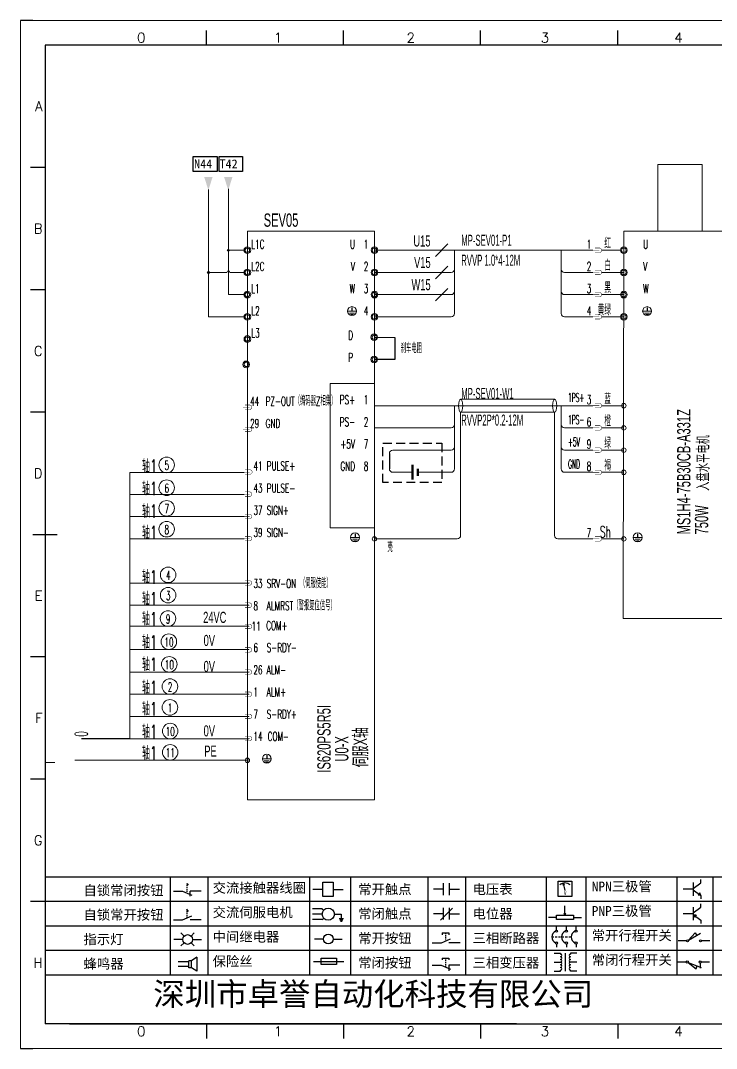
# Model space of a CAD drawing. Header units: millimetres. Extents: x 15130 to 37766, y 5931 to 11073.
# Drawn here: x 37061.4 to 37218.2, y 5930.6 to 6162.1 of the extents above; entities that cross this region are included whole.
import ezdxf
from ezdxf.enums import TextEntityAlignment as Align

# ---------------------------------------------------------------- set-up
doc = ezdxf.new("R2010")
doc.units = ezdxf.units.MM
doc.linetypes.add('DASHED', pattern=[0.75, 0.5, -0.25])
doc.layers.add('1', color=3, linetype='Continuous', lineweight=20)
doc.layers.add('Dimension', color=3, linetype='Continuous', lineweight=13)
for name, color, linetype in [('AE_BOR', 1, 'Continuous'), ('MISC', 2, 'Continuous'), ('SYMS', 7, 'Continuous')]:
    doc.layers.add(name, color=color, linetype=linetype)
doc.styles.get("Standard").update_dxf_attribs({"font": ''})
doc.styles.add('WD', font='romans.shx', dxfattribs={"bigfont": 'gbcbig.shx'})
doc.styles.add('样式 0', font='')
doc.styles.add('样式 8', font='arial.ttf')
doc.styles.add('汉字', font='')
doc.styles.get('Standard').set_extended_font_data('SimSun')
doc.styles.get('样式 0').set_extended_font_data('KaiTi_GB2312')
doc.styles.get('汉字').set_extended_font_data('新宋体')

# ---------------------------------------------------------------- blocks, each defined once
blk = doc.blocks.new('*U8')
at = {"linetype": 'ByBlock'}
for p, q in [((-1909.23, -780.45), (-1909.23, -780.67)), ((-1909.23, -780.45), (-1908.92, -780.84)), ((-1909.23, -780.84), (-1909.23, -781.05)), ((-1911.92, -782.07), (-1910.06, -782.07)), ((-1910.06, -782.07), (-1908.18, -782.88)), ((-1909.23, -781.23), (-1909.23, -781.44)), ((-1909.23, -781.61), (-1909.23, -781.83)), ((-1909.23, -782), (-1909.23, -782.21)), ((-1909.23, -782.38), (-1909.23, -782.43)), ((-1908.52, -783.07), (-1908.52, -782.07)), ((-1906.25, -782.07), (-1908.52, -782.07))]:
    blk.add_line(p, q, dxfattribs=at)
blk = doc.blocks.new('*U11')
at = {"linetype": 'ByBlock'}
for p, q in [((-1908.88, -791.17), (-1909.23, -790.71)), ((-1909.23, -790.71), (-1909.23, -790.92)), ((-1909.23, -791.09), (-1909.23, -791.31)), ((-1909.23, -791.48), (-1909.23, -791.69)), ((-1911.92, -792.89), (-1910.06, -792.89)), ((-1910.06, -792.89), (-1908.18, -792.08)), ((-1909.23, -791.86), (-1909.23, -792.08)), ((-1909.23, -792.25), (-1909.23, -792.47)), ((-1906.25, -792.89), (-1908.52, -792.89))]:
    blk.add_line(p, q, dxfattribs=at)
blk = doc.blocks.new('蜂鸣器')
at = {"linetype": 'ByBlock'}
for p, q in [((-1907.17, -795.53), (-1908.25, -796.26)), ((-1907.17, -795.53), (-1907.17, -798.41)), ((-1908.8, -796.48), (-1911.01, -796.48)), ((-1908.8, -797.46), (-1911.01, -797.46)), ((-1908.25, -796.26), (-1908.8, -796.26)), ((-1908.8, -797.68), (-1908.8, -796.26)), ((-1908.25, -797.68), (-1908.8, -797.68)), ((-1908.25, -797.68), (-1908.25, -796.26)), ((-1907.17, -798.41), (-1908.25, -797.68))]:
    blk.add_line(p, q, dxfattribs=at)
blk = doc.blocks.new('指示灯')
at = {"linetype": 'ByBlock'}
for p, q in [((-1854.25, -776.92), (-1856.06, -776.92)), ((-1854.62, -775.59), (-1853.97, -776.23)), ((-1851.9, -775.59), (-1852.54, -776.23)), ((-1852.26, -776.92), (-1850.45, -776.92)), ((-1854.62, -778.25), (-1853.97, -777.61)), ((-1851.9, -778.25), (-1852.54, -777.61))]:
    blk.add_line(p, q, dxfattribs=at)
blk.add_circle((-1853.26, -776.92), 0.992, dxfattribs=at)
blk = doc.blocks.new('交流接触器线圈')
at = {"linetype": 'ByBlock'}
for p, q in [((-1880.82, -781.77), (-1882.87, -781.77)), ((-1878.72, -781.77), (-1876.67, -781.77))]:
    blk.add_line(p, q, dxfattribs=at)
blk.add_lwpolyline([(-1880.82, -780.28), (-1878.72, -780.28), (-1878.72, -783.26), (-1880.82, -783.26)], close=True, dxfattribs=at)
blk = doc.blocks.new('交流伺服电机')
at = {"linetype": 'ByBlock'}
for p, q in [((-1880.97, -785.75), (-1882.94, -785.75)), ((-1880.97, -786.85), (-1882.94, -786.85)), ((-1880.97, -785.75), (-1880.65, -786.03)), ((-1878.49, -786.85), (-1877.07, -786.85)), ((-1877.07, -786.85), (-1877.07, -787.72)), ((-1880.97, -787.94), (-1882.94, -787.94)), ((-1880.97, -787.94), (-1880.65, -787.67)), ((-1877.54, -787.72), (-1876.59, -787.72)), ((-1877.38, -788.01), (-1876.75, -788.01)), ((-1877.23, -788.29), (-1876.9, -788.29))]:
    blk.add_line(p, q, dxfattribs=at)
blk.add_circle((-1879.73, -786.85), 1.24, dxfattribs=at)
blk = doc.blocks.new('中间继电器')
at = {"linetype": 'ByBlock'}
for p, q in [((-1880.72, -791.92), (-1882.54, -791.92)), ((-1878.74, -791.92), (-1876.92, -791.92))]:
    blk.add_line(p, q, dxfattribs=at)
blk.add_circle((-1879.73, -791.92), 0.992, dxfattribs=at)
blk = doc.blocks.new('保险丝')
at = {"linetype": 'ByBlock'}
blk.add_line((-1882.72, -796.49), (-1876.55, -796.49), dxfattribs=at)
blk.add_lwpolyline([(-1881.2, -795.86), (-1878.06, -795.86), (-1878.06, -797.12), (-1881.2, -797.12)], close=True, dxfattribs=at)
blk = doc.blocks.new('常开按钮')
at = {"linetype": 'ByBlock'}
for p, q in [((-1910.06, -787.73), (-1908.18, -786.93)), ((-1909.9, -785.68), (-1908.56, -785.68)), ((-1909.9, -785.68), (-1909.9, -786.07)), ((-1909.23, -785.68), (-1909.23, -785.89)), ((-1909.23, -786.06), (-1909.23, -786.28)), ((-1909.23, -786.45), (-1909.23, -786.67)), ((-1909.23, -786.84), (-1909.23, -787.05)), ((-1909.23, -787.22), (-1909.23, -787.38)), ((-1908.56, -785.68), (-1908.56, -786.07)), ((-1911.92, -787.73), (-1910.06, -787.73)), ((-1906.25, -787.73), (-1908.52, -787.73))]:
    blk.add_line(p, q, dxfattribs=at)
blk = doc.blocks.new('常开触点')
at = {"linetype": 'ByBlock'}
for p, q in [((-1853.82, -782.99), (-1853.82, -780.56)), ((-1852.6, -782.99), (-1852.6, -780.56)), ((-1853.82, -781.77), (-1855.88, -781.77)), ((-1852.6, -781.77), (-1850.55, -781.77))]:
    blk.add_line(p, q, dxfattribs=at)
blk = doc.blocks.new('常闭触点')
at = {"linetype": 'ByBlock'}
for p, q in [((-1853.82, -786.77), (-1855.88, -786.77)), ((-1852.01, -785.66), (-1854.43, -788.1)), ((-1853.82, -787.99), (-1853.82, -785.56)), ((-1852.6, -787.99), (-1852.6, -785.56)), ((-1852.6, -786.77), (-1850.55, -786.77))]:
    blk.add_line(p, q, dxfattribs=at)
blk = doc.blocks.new('常闭按钮')
at = {"linetype": 'ByBlock'}
for p, q in [((-1854.11, -790.83), (-1852.77, -790.83)), ((-1854.11, -790.83), (-1854.11, -791.22)), ((-1853.44, -790.83), (-1853.44, -791.04)), ((-1853.44, -791.21), (-1853.44, -791.43)), ((-1853.44, -791.6), (-1853.44, -791.82)), ((-1852.77, -790.83), (-1852.77, -791.22)), ((-1856.13, -792.28), (-1854.28, -792.28)), ((-1854.28, -792.28), (-1852.4, -793.09)), ((-1853.44, -791.99), (-1853.44, -792.2)), ((-1853.44, -792.37), (-1853.44, -792.53)), ((-1850.47, -792.28), (-1852.73, -792.28)), ((-1852.73, -792.28), (-1852.73, -793.43))]:
    blk.add_line(p, q, dxfattribs=at)
blk = doc.blocks.new('电压表')
at = {"linetype": 'ByBlock'}
for p, q in [((-1814.84, -780.75), (-1814.91, -781.13)), ((-1814.6, -781.05), (-1814.91, -781.13)), ((-1814.84, -780.75), (-1814.46, -782.26)), ((-1814.84, -780.75), (-1814.6, -781.05))]:
    blk.add_line(p, q, dxfattribs=at)
blk.add_lwpolyline([(-1815.84, -780.34), (-1813.07, -780.34), (-1813.07, -783.49), (-1815.84, -783.49)], close=True, dxfattribs=at)
blk.add_arc((-1814.46, -782.26), 1.56, 46.8313, 133.1687, dxfattribs=at)
at = {"linetype": 'ByBlock', "insert": (-1814.7, -782.39), "char_height": 0.75, "width": 0.6768, "attachment_point": 1}
blk.add_mtext('V', dxfattribs=at)
blk = doc.blocks.new('电位器')
at = {"linetype": 'ByBlock'}
for p, q in [((-1814.45, -787.3), (-1814.45, -785.39)), ((-1814.45, -787.3), (-1814.62, -786.96)), ((-1814.62, -786.96), (-1814.27, -786.96)), ((-1814.45, -787.3), (-1814.27, -786.96)), ((-1816.21, -787.75), (-1817.79, -787.75)), ((-1812.68, -787.75), (-1811.1, -787.75))]:
    blk.add_line(p, q, dxfattribs=at)
blk.add_lwpolyline([(-1816.21, -787.3), (-1812.68, -787.3), (-1812.68, -788.2), (-1816.21, -788.2)], close=True, dxfattribs=at)
blk = doc.blocks.new('三相断路器')
at = {"linetype": 'ByBlock'}
for p, q in [((-1816.17, -790.33), (-1816.17, -789.7)), ((-1814.17, -790.33), (-1814.17, -789.7)), ((-1812.18, -790.33), (-1812.18, -789.7)), ((-1817.14, -791.74), (-1816.72, -791.74)), ((-1816.45, -791.74), (-1816.03, -791.74)), ((-1816.17, -793.19), (-1816.17, -793.83)), ((-1815.76, -791.74), (-1815.34, -791.74)), ((-1815.07, -791.74), (-1814.65, -791.74)), ((-1814.38, -791.74), (-1813.96, -791.74)), ((-1814.17, -793.19), (-1814.17, -793.83)), ((-1813.69, -791.74), (-1813.27, -791.74)), ((-1812.18, -793.19), (-1812.18, -793.83))]:
    blk.add_line(p, q, dxfattribs=at)
for centre in [(-1816.17, -790.55), (-1814.17, -790.55), (-1812.18, -790.55), (-1816.17, -792.98), (-1814.17, -792.98), (-1812.18, -792.98)]:
    blk.add_circle(centre, 0.219, dxfattribs=at)
for centre in [(-1815.81, -791.74), (-1813.82, -791.74), (-1811.83, -791.74)]:
    blk.add_arc(centre, 1.32, 115.5791, 244.4209, dxfattribs=at)
blk = doc.blocks.new('三相变压器')
at = {"linetype": 'ByBlock'}
for p, q in [((-1816.69, -795.03), (-1815.37, -795.03)), ((-1815.37, -795.03), (-1815.37, -795.24)), ((-1814.34, -798.7), (-1814.34, -795.04)), ((-1812, -795.03), (-1813.32, -795.03)), ((-1813.32, -795.03), (-1813.32, -795.24)), ((-1816.69, -796.87), (-1815.37, -796.87)), ((-1812, -796.87), (-1813.32, -796.87)), ((-1816.69, -798.71), (-1815.37, -798.71)), ((-1815.37, -798.71), (-1815.37, -798.5)), ((-1813.32, -798.71), (-1813.32, -798.5)), ((-1812, -798.71), (-1813.32, -798.71))]:
    blk.add_line(p, q, dxfattribs=at)
for centre, start, end in [((-1815.37, -795.51), 270, 90), ((-1815.37, -796.06), 270, 90), ((-1813.32, -795.51), 90, 270), ((-1813.32, -796.06), 90, 270), ((-1815.37, -796.6), 270, 90), ((-1815.37, -797.14), 270, 90), ((-1815.37, -797.68), 270, 90), ((-1815.37, -798.23), 270, 90), ((-1813.32, -796.6), 90, 270), ((-1813.32, -797.14), 90, 270), ((-1813.32, -797.68), 90, 270), ((-1813.32, -798.23), 90, 270)]:
    blk.add_arc(centre, 0.271, start, end, dxfattribs=at)
blk = doc.blocks.new('NPN三极管')
at = {"linetype": 'ByBlock'}
for p, q in [((-1785.73, -780.61), (-1785.73, -783.32)), ((-1785.73, -781.82), (-1784.15, -780.66)), ((-1784.15, -780.66), (-1784.15, -779.98)), ((-1785.73, -781.97), (-1787.81, -781.97)), ((-1785.73, -782.11), (-1784.15, -783.27)), ((-1784.41, -782.73), (-1784.74, -783.18)), ((-1784.15, -783.27), (-1784.74, -783.18)), ((-1784.15, -783.27), (-1784.41, -782.73)), ((-1784.15, -783.27), (-1784.15, -783.96))]:
    blk.add_line(p, q, dxfattribs=at)
blk = doc.blocks.new('PNP三极管')
at = {"linetype": 'ByBlock'}
for p, q in [((-1784.9, -785.38), (-1784.9, -788.09)), ((-1783.32, -785.43), (-1783.32, -784.75)), ((-1784.9, -786.74), (-1786.98, -786.74)), ((-1784.9, -786.59), (-1783.32, -785.43)), ((-1784.9, -786.88), (-1783.32, -788.04)), ((-1784.9, -786.88), (-1784.31, -786.97)), ((-1784.9, -786.88), (-1784.64, -787.42)), ((-1784.31, -786.97), (-1784.64, -787.42)), ((-1783.32, -788.04), (-1783.32, -788.73))]:
    blk.add_line(p, q, dxfattribs=at)
blk = doc.blocks.new('常开行程开关')
at = {"linetype": 'ByBlock'}
for p, q in [((-1785.89, -792.17), (-1784.52, -790.62)), ((-1785.89, -792.17), (-1783.43, -790.72)), ((-1784.52, -790.62), (-1784.19, -791.17)), ((-1786.29, -792.3), (-1788.01, -792.3)), ((-1781.48, -792.3), (-1783.21, -792.3))]:
    blk.add_line(p, q, dxfattribs=at)
for centre in [(-1786.07, -792.3), (-1783.42, -792.3)]:
    blk.add_circle(centre, 0.219, dxfattribs=at)
blk = doc.blocks.new('常闭行程开关')
at = {"linetype": 'ByBlock'}
for p, q in [((-1786.34, -796.62), (-1788.07, -796.62)), ((-1785.93, -796.72), (-1783.25, -797.7)), ((-1785.93, -796.72), (-1784.3, -798)), ((-1784.3, -798), (-1784.08, -797.4)), ((-1783.48, -796.84), (-1783.48, -797.85)), ((-1781.54, -796.62), (-1783.26, -796.62))]:
    blk.add_line(p, q, dxfattribs=at)
for centre in [(-1786.12, -796.62), (-1783.48, -796.62)]:
    blk.add_circle(centre, 0.219, dxfattribs=at)
blk = doc.blocks.new('电控横A4')
for p, q in [((292, -5), (5, -5)), ((5, -5), (5, -205)), ((10.03, -205), (289.53, -205)), ((130.8, -205), (190.75, -205))]:
    blk.add_line(p, q)
at = {"lineweight": 9, "ltscale": 0.1}
for p, q in [((5, -151.57), (7, -151.57)), ((101.34, -205), (130.8, -205)), ((129.44, -205), (129.44, -205)), ((129.44, -205), (129.44, -205)), ((129.44, -205), (129.44, -205)), ((129.44, -205), (129.44, -205))]:
    blk.add_line(p, q, dxfattribs=at)
at = {"linetype": 'ByBlock'}
for p, q in [((292, -175), (5, -175)), ((292, -180), (5, -180)), ((292, -185), (5, -185)), ((292, -190), (5, -190)), ((292, -195), (5, -195))]:
    blk.add_line(p, q, dxfattribs=at)
at = {"color": 0, "lineweight": -2}
for p, q in [((30.58, -175), (30.58, -195)), ((38.26, -175), (38.26, -195)), ((59.05, -175), (59.05, -195)), ((67.4, -175), (67.4, -195)), ((83.26, -175), (83.26, -195)), ((90.91, -175), (90.91, -195)), ((107.4, -175), (107.4, -195)), ((115.5, -175), (115.5, -195)), ((134.12, -175), (134.12, -195)), ((141.48, -175), (141.48, -195))]:
    blk.add_line(p, q, dxfattribs=at)
at = {"color": 0, "ltscale": 2}
blk.add_line((101.34, -205), (5, -205), dxfattribs=at)
at = {"layer": 'AE_BOR', "lineweight": 30}
for p, q in [((2.53, 0), (0, 0)), ((0, -210), (2.53, -210))]:
    blk.add_line(p, q, dxfattribs=at)
at = {"layer": 'AE_BOR', "color": 1, "lineweight": 15}
for p, q in [((0, 0), (297, 0)), ((0, -210), (0, 0)), ((297, -210), (0, -210))]:
    blk.add_line(p, q, dxfattribs=at)
at = {"layer": 'AE_BOR'}
for p, q in [((38.03, -5), (38.03, -2)), ((66.03, -5), (66.03, -2)), ((94.03, -5), (94.03, -2)), ((122.03, -5), (122.03, -2)), ((5, -30), (2, -30)), ((5, -55), (2, -55)), ((5, -80), (2, -80)), ((5, -130), (2, -130)), ((5, -155), (2, -155)), ((5, -180), (2, -180)), ((38.03, -205), (38.03, -208)), ((66.03, -205), (66.03, -208)), ((94.03, -205), (94.03, -208)), ((122.03, -205), (122.03, -208))]:
    blk.add_line(p, q, dxfattribs=at)
at = {"layer": 'AE_BOR', "color": 2, "lineweight": 30}
blk.add_line((2.5, -105), (7.5, -105), dxfattribs=at)
at = {"linetype": 'ByBlock'}
for name, p in [('*U8', (1943.19, 604.18)), ('交流接触器线圈', (1942.62, 604.27)), ('常开触点', (1940.27, 604.3)), ('电压表', (1925.71, 604.52)), ('NPN三极管', (1923.2, 604.5)), ('PNP三极管', (1922.37, 604.27)), ('*U11', (1943.19, 609.18)), ('交流伺服电机', (1942.62, 604.27)), ('常闭触点', (1940.27, 604.3)), ('电位器', (1925.71, 604.52)), ('指示灯', (1887.41, 589.18)), ('中间继电器', (1942.62, 604.27)), ('常开按钮', (1996.06, 599.3)), ('三相断路器', (1925.71, 604.52)), ('常开行程开关', (1922.37, 604.27)), ('三相变压器', (1925.71, 604.52)), ('蜂鸣器', (1943.19, 604.18)), ('保险丝', (1942.62, 604.27)), ('常闭按钮', (1940.27, 599.3)), ('常闭行程开关', (1922.37, 604.27))]:
    blk.add_blockref(name, p, dxfattribs=at)
at = {"char_height": 2, "attachment_point": 1, "style": '汉字'}
for s, insert in [('{\\fKaiTi_GB2312|b0|i0|c134|p49;自锁常闭按钮}', (12.86, -176.69)), ('{\\fKaiTi_GB2312|b0|i0|c134|p49;交流接触器线圈}', (39.25, -176.19)), ('{\\fKaiTi_GB2312|b0|i0|c134|p49;常开触点}', (69.01, -176.48)), ('{\\fKaiTi_GB2312|b0|i0|c134|p49;电压表}', (92.37, -176.47)), ('{\\fKaiTi_GB2312|b0|i0|c134|p49;NPN三极管}', (116.73, -175.91)), ('{\\fKaiTi_GB2312|b0|i0|c134|p49;自锁常开按钮}', (12.86, -181.69)), ('{\\fKaiTi_GB2312|b0|i0|c134|p49;交流伺服电机}', (39.25, -181.19)), ('{\\fKaiTi_GB2312|b0|i0|c134|p49;常闭触点}', (69.01, -181.48)), ('{\\fKaiTi_GB2312|b0|i0|c134|p49;电位器}', (92.37, -181.47)), ('{\\fKaiTi_GB2312|b0|i0|c134|p49;PNP三极管}', (116.73, -180.91)), ('{\\fKaiTi_GB2312|b0|i0|c134|p49;指示灯}', (12.86, -186.69)), ('{\\fKaiTi_GB2312|b0|i0|c134|p49;中间继电器}', (39.25, -186.19)), ('{\\fKaiTi_GB2312|b0|i0|c134|p49;常开按钮}', (69.01, -186.48)), ('{\\fKaiTi_GB2312|b0|i0|c134|p49;三相断路器}', (92.37, -186.47)), ('{\\fKaiTi_GB2312|b0|i0|c134|p49;常开行程开关}', (116.73, -185.91)), ('{\\fKaiTi_GB2312|b0|i0|c134|p49;保险丝}', (39.25, -191.19)), ('{\\fKaiTi_GB2312|b0|i0|c134|p49;常闭行程开关}', (116.73, -190.91)), ('{\\fKaiTi_GB2312|b0|i0|c134|p49;蜂鸣器}', (12.86, -191.69)), ('{\\fKaiTi_GB2312|b0|i0|c134|p49;常闭按钮}', (69.01, -191.48)), ('{\\fKaiTi_GB2312|b0|i0|c134|p49;三相变压器}', (92.37, -191.47))]:
    blk.add_mtext(s, dxfattribs=dict(at, insert=insert))
at = {"color": 0, "lineweight": -2, "insert": (27.14, -196.53), "char_height": 4.7064, "width": 96.1138, "attachment_point": 1}
blk.add_mtext('深圳市卓誉自动化科技有限公司', dxfattribs=at)
at = {"layer": 'AE_BOR', "style": 'WD'}
for s, p in [('0', (24.67, -4.5)), ('1', (52.6, -4.5)), ('2', (79.75, -4.5)), ('3', (107.15, -4.5)), ('4', (134.45, -4.5)), ('0', (24.67, -207.5)), ('1', (52.6, -207.5)), ('2', (79.75, -207.5)), ('3', (107.15, -207.5)), ('4', (134.45, -207.5))]:
    blk.add_text(s, height=2, dxfattribs=at).set_placement(p, align=Align.CENTER)
for s, p in [('A', (4.5, -17.5)), ('B', (4.5, -42.5)), ('C', (4.5, -67.5)), ('D', (4.5, -92.5)), ('E', (4.5, -117.5)), ('F', (4.5, -142.5)), ('G', (4.5, -167.5)), ('H', (4.5, -192.5))]:
    blk.add_text(s, height=2, dxfattribs=at).set_placement(p, align=Align.MIDDLE_RIGHT)
blk = doc.blocks.new('WDDOT')
blk.add_hatch(color=256).paths.add_polyline_path([(0.5, 0, 1), (-0.5, 0, 1)])
blk.add_circle((0, 0), 0.5)

msp = doc.modelspace()

# ---------------------------------------------------------------- hatches: boundary and pattern name
for points in [[(37102.8, 6126.852), (37103.735, 6123.933), (37104.671, 6126.852)], [(37107.277, 6126.852), (37108.213, 6123.933), (37109.148, 6126.852)]]:
    msp.add_hatch(color=256).paths.add_polyline_path(points)
h = msp.add_hatch(color=256)
edge = h.paths.add_edge_path()
edge.add_arc((37108.232, 6110.385), 0.197, 0, 360)
h = msp.add_hatch(color=256)
edge = h.paths.add_edge_path()
edge.add_arc((37103.746, 6105.383), 0.197, 0, 360)

# ---------------------------------------------------------------- linework, layer by layer
at = {"lineweight": 0}
for p, q in [((37141.14, 6110.39), (37190.337, 6110.39)), ((37159.155, 6096.14), (37159.155, 6110.39)), ((37183.204, 6096.14), (37183.204, 6110.39)), ((37192.337, 6110.39), (37196.579, 6110.39)), ((37141.14, 6105.39), (37158.405, 6105.39)), ((37190.337, 6105.39), (37183.954, 6105.39)), ((37197.329, 6105.39), (37192.337, 6105.39)), ((37141.14, 6100.39), (37158.405, 6100.39)), ((37190.337, 6100.39), (37183.954, 6100.39)), ((37197.329, 6100.386), (37192.337, 6100.386)), ((37135.193, 6096.674), (37136.981, 6096.674)), ((37135.525, 6096.245), (37136.649, 6096.245)), ((37201.683, 6096.674), (37203.471, 6096.674)), ((37202.015, 6096.245), (37203.139, 6096.245)), ((37135.81, 6095.899), (37136.384, 6095.899)), ((37141.14, 6095.39), (37158.405, 6095.39)), ((37190.337, 6095.39), (37183.954, 6095.39)), ((37197.329, 6095.382), (37192.337, 6095.382)), ((37202.3, 6095.899), (37202.874, 6095.899)), ((37190.337, 6075.374), (37141.14, 6075.374)), ((37159.155, 6061.124), (37159.155, 6075.374)), ((37160.584, 6076.838), (37181.745, 6076.839)), ((37183.204, 6061.124), (37183.204, 6075.374)), ((37197.329, 6075.37), (37192.337, 6075.37)), ((37160.564, 6073.908), (37160.564, 6046.116)), ((37160.564, 6073.908), (37181.745, 6073.908)), ((37181.745, 6073.908), (37181.745, 6046.124)), ((37141.14, 6070.374), (37158.405, 6070.374)), ((37190.337, 6070.374), (37183.954, 6070.374)), ((37197.329, 6070.366), (37192.337, 6070.366)), ((37145.267, 6065.374), (37158.405, 6065.374)), ((37190.337, 6065.374), (37183.954, 6065.374)), ((37197.329, 6065.366), (37192.337, 6065.366)), ((37149.745, 6060.374), (37145.267, 6060.374)), ((37150.941, 6060.374), (37158.405, 6060.374)), ((37190.337, 6060.374), (37183.954, 6060.374)), ((37197.329, 6060.366), (37192.337, 6060.366)), ((37135.878, 6045.709), (37137.666, 6045.709)), ((37136.21, 6045.28), (37137.334, 6045.28)), ((37141.14, 6045.366), (37159.814, 6045.366)), ((37190.337, 6045.374), (37182.495, 6045.374)), ((37197.329, 6045.366), (37192.337, 6045.366)), ((37199.559, 6045.709), (37201.348, 6045.709)), ((37199.891, 6045.28), (37201.015, 6045.28)), ((37136.495, 6044.933), (37137.069, 6044.933)), ((37200.177, 6044.933), (37200.75, 6044.933)), ((37117.784, 5995.843), (37115.995, 5995.843)), ((37117.451, 5995.414), (37116.327, 5995.414)), ((37117.166, 5995.068), (37116.593, 5995.068))]:
    msp.add_line(p, q, dxfattribs=at)
for p, q in [((37136.087, 6097.47), (37136.087, 6096.681)), ((37202.577, 6097.47), (37202.577, 6096.681)), ((37141.14, 6090.793), (37145.725, 6090.723)), ((37145.725, 6090.723), (37145.725, 6085.793)), ((37145.725, 6085.793), (37141.14, 6085.793)), ((37144.517, 6064.624), (37144.517, 6061.124)), ((37136.772, 6046.505), (37136.772, 6045.716)), ((37200.453, 6046.505), (37200.453, 6045.716)), ((37116.889, 5996.64), (37116.889, 5995.85))]:
    msp.add_line(p, q)
at = {"color": 0, "linetype": 'Continuous', "lineweight": 13}
msp.add_line((37086.056, 6060.327), (37086.056, 6000.337), dxfattribs=at)
at = {"color": 0, "linetype": 'Continuous', "lineweight": -3}
msp.add_line((37086.056, 6000.337), (37075.15, 6000.323), dxfattribs=at)
at = {"color": 1, "lineweight": -2}
for points in [[(37100.276, 6131.481), (37105.693, 6131.481), (37105.693, 6128.139), (37100.276, 6128.139)], [(37106.192, 6131.481), (37111.418, 6131.481), (37111.418, 6128.139), (37106.192, 6128.139)]]:
    msp.add_lwpolyline(points, close=True, dxfattribs=at)
at = {"lineweight": 0}
for points in [[(37205.01, 6129.673), (37215.01, 6129.673), (37215.01, 6114.673), (37205.01, 6114.673)], [(37197.329, 6114.673), (37222.329, 6114.673), (37222.212, 6027.421), (37197.212, 6027.421)], [(37141.14, 6080.374), (37131.14, 6080.374), (37131.14, 6047.874), (37141.14, 6047.874)]]:
    msp.add_lwpolyline(points, close=True, dxfattribs=at)
msp.add_lwpolyline([(37112.512, 5986.585), (37112.512, 6114.673), (37141.14, 6114.673), (37141.14, 5986.585)], dxfattribs=at)
at = {"color": 3, "lineweight": 0, "const_width": 0.1, "flags": 128}
for points in [[(37191.837, 6110.39), (37190.337, 6110.39)], [(37191.837, 6105.39), (37190.337, 6105.39)], [(37191.837, 6100.39), (37190.337, 6100.39)], [(37191.837, 6095.39), (37190.337, 6095.39)], [(37191.837, 6075.374), (37190.337, 6075.374)], [(37113.012, 6075.024), (37111.512, 6075.024)], [(37113.012, 6070.024), (37111.512, 6070.024)], [(37191.837, 6070.374), (37190.337, 6070.374)], [(37191.837, 6065.374), (37190.337, 6065.374)], [(37113.012, 6060.343), (37111.512, 6060.343)], [(37191.837, 6060.374), (37190.337, 6060.374)], [(37113.012, 6055.449), (37111.512, 6055.449)], [(37113.012, 6050.449), (37111.512, 6050.449)], [(37113.012, 6045.449), (37111.512, 6045.449)], [(37191.837, 6045.374), (37190.337, 6045.374)], [(37113.012, 6035.449), (37111.512, 6035.449)], [(37113.012, 6030.445), (37111.512, 6030.445)], [(37113.012, 6025.65), (37111.512, 6025.65)], [(37113.012, 6020.382), (37111.512, 6020.382)], [(37113.012, 6015.378), (37111.512, 6015.378)], [(37113.012, 6010.39), (37111.512, 6010.39)], [(37113.012, 6005.386), (37111.512, 6005.386)], [(37113.012, 6000.386), (37111.512, 6000.386)]]:
    msp.add_lwpolyline(points, dxfattribs=at)
for points in [[(37190.837, 6110.89), (37191.837, 6110.89, -1), (37191.837, 6109.89), (37190.837, 6109.89)], [(37190.837, 6105.89), (37191.837, 6105.89, -1), (37191.837, 6104.89), (37190.837, 6104.89)], [(37190.837, 6100.89), (37191.837, 6100.89, -1), (37191.837, 6099.89), (37190.837, 6099.89)], [(37190.837, 6095.89), (37191.837, 6095.89, -1), (37191.837, 6094.89), (37190.837, 6094.89)], [(37112.012, 6075.524), (37113.012, 6075.524, -1), (37113.012, 6074.524), (37112.012, 6074.524)], [(37190.837, 6075.874), (37191.837, 6075.874, -1), (37191.837, 6074.874), (37190.837, 6074.874)], [(37190.837, 6070.874), (37191.837, 6070.874, -1), (37191.837, 6069.874), (37190.837, 6069.874)], [(37112.012, 6070.524), (37113.012, 6070.524, -1), (37113.012, 6069.524), (37112.012, 6069.524)], [(37190.837, 6065.874), (37191.837, 6065.874, -1), (37191.837, 6064.874), (37190.837, 6064.874)], [(37112.012, 6060.949), (37113.012, 6060.949, -1.1555316), (37113.012, 6059.949), (37112.012, 6059.949)], [(37190.837, 6060.874), (37191.837, 6060.874, -1), (37191.837, 6059.874), (37190.837, 6059.874)], [(37112.012, 6055.949), (37113.012, 6055.949, -1), (37113.012, 6054.949), (37112.012, 6054.949)], [(37112.012, 6050.949), (37113.012, 6050.949, -1), (37113.012, 6049.949), (37112.012, 6049.949)], [(37112.012, 6045.949), (37113.012, 6045.949, -1), (37113.012, 6044.949), (37112.012, 6044.949)], [(37190.837, 6045.874), (37191.837, 6045.874, -1), (37191.837, 6044.874), (37190.837, 6044.874)], [(37112.012, 6035.949), (37113.012, 6035.949, -1), (37113.012, 6034.949), (37112.012, 6034.949)], [(37112.012, 6030.945), (37113.012, 6030.945, -1), (37113.012, 6029.945), (37112.012, 6029.945)], [(37112.012, 6026.15), (37113.012, 6026.15, -1), (37113.012, 6025.15), (37112.012, 6025.15)], [(37112.012, 6020.882), (37113.012, 6020.882, -1), (37113.012, 6019.882), (37112.012, 6019.882)], [(37112.012, 6015.878), (37113.012, 6015.878, -1), (37113.012, 6014.878), (37112.012, 6014.878)], [(37112.012, 6010.89), (37113.012, 6010.89, -1), (37113.012, 6009.89), (37112.012, 6009.89)], [(37112.012, 6005.886), (37113.012, 6005.886, -1), (37113.012, 6004.886), (37112.012, 6004.886)], [(37112.012, 6000.886), (37113.012, 6000.886, -1), (37113.012, 5999.886), (37112.012, 5999.886)]]:
    msp.add_lwpolyline(points, format="xyb", dxfattribs=at)
at = {"color": 6, "linetype": 'DASHED', "ltscale": 4}
msp.add_lwpolyline([(37143.058, 6066.936), (37156.344, 6066.936), (37156.344, 6058.037), (37143.058, 6058.037)], close=True, dxfattribs=at)
at = {"color": 3}
for points in [[(37149.745, 6062.071, 0.5, 0.5, 0), (37149.745, 6058.676, 2, 2, 0)], [(37150.941, 6061.223, 0.5, 0.5, 0), (37150.941, 6059.525, 2, 2, 0)]]:
    msp.add_lwpolyline(points, format="xyseb", dxfattribs=at)
for centre in [(37108.232, 6110.385), (37103.746, 6105.383)]:
    msp.add_circle(centre, 0.197)
at = {"lineweight": 0}
for centre, radius in [((37112.512, 6110.39), 0.75), ((37112.512, 6110.39), 0.5), ((37141.14, 6110.39), 0.75), ((37141.14, 6110.39), 0.5), ((37197.329, 6110.39), 0.75), ((37197.329, 6110.39), 0.5), ((37112.512, 6105.39), 0.75), ((37112.512, 6105.39), 0.5), ((37141.14, 6105.39), 0.75), ((37141.14, 6105.39), 0.5), ((37197.329, 6105.39), 0.75), ((37197.329, 6105.39), 0.5), ((37112.512, 6100.386), 0.75), ((37112.512, 6100.386), 0.5), ((37141.14, 6100.39), 0.75), ((37141.14, 6100.39), 0.5), ((37197.329, 6100.386), 0.75), ((37197.329, 6100.386), 0.5), ((37112.512, 6095.386), 0.75), ((37136.087, 6096.681), 1), ((37141.14, 6095.39), 0.75), ((37197.329, 6095.382), 0.75), ((37202.577, 6096.681), 1), ((37112.512, 6095.386), 0.5), ((37141.14, 6095.39), 0.5), ((37197.329, 6095.382), 0.5), ((37141.106, 6090.793), 0.75), ((37112.512, 6090.382), 0.75), ((37112.512, 6090.382), 0.5), ((37141.106, 6090.793), 0.5), ((37112.262, 6084.681), 0.75), ((37112.262, 6084.681), 0.5), ((37141.106, 6085.793), 0.75), ((37141.106, 6085.793), 0.5), ((37197.329, 6075.37), 0.5), ((37197.329, 6070.366), 0.5), ((37094.331, 6062.03), 1.75), ((37197.329, 6065.366), 0.5), ((37197.329, 6060.366), 0.5), ((37094.331, 6056.897), 1.75), ((37094.331, 6052.259), 1.75), ((37094.331, 6047.553), 1.75), ((37136.772, 6045.716), 1), ((37141.14, 6045.366), 0.5), ((37197.329, 6045.366), 0.5), ((37200.453, 6045.716), 1), ((37094.666, 6037.266), 1.75), ((37094.666, 6032.697), 1.75), ((37094.631, 6027.43), 1.75), ((37094.827, 6022.224), 1.75), ((37094.912, 6017.128), 1.75), ((37095.065, 6012.116), 1.75), ((37095.065, 6007.41), 1.75), ((37095.12, 6002.087), 1.75), ((37095.12, 5997.299), 1.75), ((37116.889, 5995.85), 1), ((37112.521, 5995.5), 0.5)]:
    msp.add_circle(centre, radius, dxfattribs=at)
for centre, radius, start, end in [((37108.245, 6105.401), 0.336, 0, 180), ((37158.405, 6106.14), 0.75, 270, 0), ((37183.954, 6106.14), 0.75, 180, 270), ((37158.405, 6101.14), 0.75, 270, 0), ((37183.954, 6101.14), 0.75, 180, 270), ((37158.405, 6096.14), 0.75, 270, 0), ((37183.954, 6096.14), 0.75, 180, 270), ((37158.405, 6071.124), 0.75, 270, 0), ((37183.954, 6071.124), 0.75, 180, 270), ((37158.405, 6066.124), 0.75, 270, 0), ((37183.954, 6066.124), 0.75, 180, 270), ((37145.267, 6064.624), 0.75, 90, 180), ((37145.267, 6061.124), 0.75, 180, 270), ((37158.405, 6061.124), 0.75, 270, 0), ((37183.954, 6061.124), 0.75, 180, 270), ((37159.814, 6046.116), 0.75, 270, 0), ((37182.495, 6046.124), 0.75, 180, 270)]:
    msp.add_arc(centre, radius, start, end, dxfattribs=at)
msp.add_ellipse((37160.564, 6075.374), major_axis=(0, 1.465), ratio=0.3169375, dxfattribs=at)
at = {"lineweight": 0, "extrusion": (0, 0, -1)}
msp.add_ellipse((37181.745, 6075.374), major_axis=(0, 1.465), ratio=0.3169375, dxfattribs=at)
at = {"color": 2, "lineweight": 0, "extrusion": (0, 0, -1)}
msp.add_ellipse((37075.077, 6001.442), major_axis=(-1.465, 0), ratio=0.3169375, dxfattribs=at)
at = {"layer": '1', "color": 7, "linetype": 'Continuous', "lineweight": 13}
for p, q in [((37108.252, 6110.384), (37111.767, 6110.384)), ((37107.908, 6105.401), (37103.756, 6105.401)), ((37108.581, 6105.401), (37111.789, 6105.401)), ((37086.056, 6060.327), (37111.781, 6060.327)), ((37086.103, 6055.335), (37111.781, 6055.335)), ((37086.103, 6050.419), (37111.781, 6050.419)), ((37086.056, 6045.422), (37111.781, 6045.422)), ((37112.824, 6035.402), (37086.056, 6035.402)), ((37112.824, 6030.46), (37086.056, 6030.46)), ((37112.809, 6025.68), (37086.056, 6025.68)), ((37112.809, 6020.474), (37086.056, 6020.474)), ((37112.807, 6015.378), (37086.056, 6015.378)), ((37112.824, 6010.364), (37086.056, 6010.364)), ((37112.824, 6005.356), (37086.056, 6005.356)), ((37112.824, 6000.337), (37086.056, 6000.337)), ((37112.512, 5986.585), (37141.14, 5986.585))]:
    msp.add_line(p, q, dxfattribs=at)
at = {"layer": '1', "color": 2, "linetype": 'Continuous', "lineweight": 13}
msp.add_line((37112.806, 5995.549), (37073.613, 5995.553), dxfattribs=at)
at = {"layer": '1', "color": 7, "linetype": 'Continuous', "lineweight": 13}
for points in [[(37103.756, 6124.077), (37103.756, 6095.391), (37111.766, 6095.391)], [(37111.825, 6100.427), (37108.234, 6100.427), (37108.234, 6124.212)]]:
    msp.add_lwpolyline(points, dxfattribs=at)
at = {"layer": 'Dimension', "lineweight": 0}
for p, q in [((37154.88, 6108.975), (37157.708, 6111.804)), ((37154.88, 6103.975), (37157.708, 6106.804)), ((37154.88, 6098.975), (37157.708, 6101.804))]:
    msp.add_line(p, q, dxfattribs=at)

# ---------------------------------------------------------------- block references
at = {"xscale": 1.1025, "yscale": 1.1025, "zscale": 1.1025}
msp.add_blockref('电控横A4', (37061.41, 6162.124), dxfattribs=at)
at = {"layer": 'SYMS', "lineweight": -3, "xscale": 0.25, "yscale": 0.25, "zscale": 0.25, "rotation": 90}
for p in [(37108.232, 6110.385), (37103.746, 6105.383)]:
    msp.add_blockref('WDDOT', p, dxfattribs=at)
at = {"layer": 'SYMS', "color": 0, "lineweight": -3, "xscale": 0.25, "yscale": 0.25, "zscale": 0.25, "rotation": 90}
for p in [(37108.232, 6110.385), (37103.746, 6105.383)]:
    msp.add_blockref('WDDOT', p, dxfattribs=at)

# ---------------------------------------------------------------- texts
at = {"lineweight": 0, "style": 'WD', "width": 0.6}
for s, p in [('L1C', (37113.38, 6110.74)), ('1', (37188.975, 6110.748)), ('U', (37201.697, 6110.74)), ('L2C', (37113.38, 6105.74)), ('2', (37188.975, 6105.748)), ('V', (37201.697, 6105.74)), ('L1', (37113.38, 6100.736)), ('3', (37188.975, 6100.744)), ('W', (37201.697, 6100.736)), ('L2', (37113.38, 6095.736)), ('4', (37188.975, 6095.74)), ('L3', (37113.38, 6090.732)), ('刹车电阻', (37147.06, 6087.244)), ('PZ-OUT（编码器Z相集）', (37116.63, 6075.374)), ('3', (37188.975, 6075.728)), ('44', (37113.13, 6075.374)), ('29', (37113.13, 6070.374)), ('GND', (37116.63, 6070.374)), ('6', (37188.975, 6070.724)), ('9', (37188.975, 6065.724)), ('41', (37113.88, 6060.799)), ('PULSE+', (37116.88, 6060.799)), ('8', (37188.975, 6060.724)), ('43', (37113.88, 6055.799)), ('PULSE-', (37116.88, 6055.799)), ('37', (37113.88, 6050.799)), ('SIGN+', (37116.88, 6050.799)), ('39', (37113.88, 6045.799)), ('SIGN-', (37116.88, 6045.799)), ('7', (37188.975, 6045.724)), ('33', (37113.88, 6034.311)), ('SRV-ON （伺服使能）', (37116.88, 6034.311)), ('8', (37113.88, 6029.307)), ('ALMRST（警报复位信号） ', (37116.88, 6029.307)), ('11', (37113.473, 6024.723)), ('COM+', (37116.769, 6024.832)), ('6', (37113.88, 6019.876)), ('S-RDY-', (37116.88, 6019.876)), ('26', (37113.88, 6014.872)), ('ALM- ', (37116.88, 6014.872)), ('1', (37113.88, 6009.884)), ('ALM+', (37116.88, 6009.884)), ('7', (37113.88, 6004.88)), ('S-RDY+', (37116.88, 6004.88)), ('14', (37113.88, 5999.88)), ('COM-', (37117.092, 5999.88))]:
    msp.add_text(s, height=2, dxfattribs=at).set_placement(p)
for s, height, p in [('U', 2, (37136.772, 6110.74)), ('1', 2, (37139.772, 6110.748)), ('红', 2.5, (37194.441, 6110.74)), ('V', 2, (37136.772, 6105.74)), ('2', 2, (37139.772, 6105.748)), ('白', 2.5, (37194.441, 6105.74)), ('黑', 2.5, (37194.441, 6100.736)), ('W', 2, (37136.772, 6100.74)), ('3', 2, (37139.772, 6100.744)), ('黄绿', 2.5, (37194.441, 6095.736)), ('4', 2, (37139.772, 6095.74)), ('D', 2, (37136.331, 6090.233)), ('P', 2, (37136.331, 6085.233)), ('Sh', 2.5, (37194.441, 6045.72))]:
    msp.add_text(s, height=height, dxfattribs=at).set_placement(p, align=Align.RIGHT)
at = {"color": 6, "lineweight": 0, "style": 'WD', "width": 0.6}
for s, height, p in [('PS+', 2, (37136.772, 6075.724)), ('1', 2, (37139.772, 6075.724)), ('蓝', 2.5, (37194.441, 6075.72)), ('橙', 2.5, (37194.441, 6070.72)), ('PS-', 2, (37136.772, 6070.724)), ('2', 2, (37139.772, 6070.724)), ('绿', 2.5, (37194.441, 6065.72)), ('+5V', 2, (37136.772, 6065.724)), ('7', 2, (37139.772, 6065.724)), ('GND', 2, (37136.772, 6060.72)), ('8', 2, (37139.772, 6060.72)), ('褐', 2.5, (37194.441, 6060.72)), ('壳', 2, (37145.275, 6042.438))]:
    msp.add_text(s, height=height, dxfattribs=at).set_placement(p, align=Align.RIGHT)
at = {"color": 6, "lineweight": 0, "style": 'WD', "width": 0.4}
for s, p in [('1PS+', (37184.773, 6076.22)), ('1PS-', (37184.773, 6071.22)), ('+5V', (37184.773, 6066.22)), ('GND', (37184.773, 6061.22))]:
    msp.add_text(s, height=2, dxfattribs=at).set_placement(p)
at = {"lineweight": 0, "style": 'WD', "width": 0.6}
for s, height, p in [('轴1', 3, (37090.461, 6061.877)), ('5', 2, (37094.357, 6061.934)), ('轴1', 3, (37090.461, 6056.865)), ('6', 2, (37094.357, 6056.8)), ('轴1', 3, (37090.461, 6051.742)), ('7', 2, (37094.357, 6052.162)), ('轴1', 3, (37090.461, 6046.953)), ('8', 2, (37094.357, 6047.456)), ('轴1', 3, (37090.461, 6036.929)), ('4', 2, (37094.692, 6037.169)), ('轴1', 3, (37090.461, 6032.029)), ('3', 2, (37094.692, 6032.6)), ('轴1', 3, (37090.461, 6027.521)), ('9', 2, (37094.657, 6027.334)), ('轴1', 3, (37090.461, 6022.286)), ('10', 2, (37094.854, 6022.127)), ('轴1', 3, (37090.461, 6017.274)), ('10', 2, (37094.939, 6017.031)), ('轴1', 3, (37090.461, 6012.04)), ('2', 2, (37095.092, 6012.019)), ('轴1', 3, (37090.461, 6007.251)), ('1', 2, (37095.092, 6007.313)), ('轴1', 3, (37090.461, 6002.128)), ('10', 2, (37095.147, 6001.99)), ('轴1', 3, (37090.461, 5997.3)), ('11', 2, (37095.147, 5997.202))]:
    msp.add_text(s, height=height, dxfattribs=at).set_placement(p, align=Align.MIDDLE)
at = {"layer": 'Dimension', "lineweight": 0, "style": '样式 8', "width": 0.6}
for s, height, p in [('SEV05', 3, (37116.186, 6115.673)), ('24VC', 2.5, (37102.548, 6026.45)), ('0V', 2.5, (37102.663, 6021.252)), ('0V', 2.5, (37102.663, 6015.397)), ('0V', 2.5, (37102.663, 6000.878)), ('PE', 2.5, (37102.806, 5996.319))]:
    msp.add_text(s, height=height, dxfattribs=at).set_placement(p)
for s, p in [('U15', (37153.768, 6111.229)), ('V15', (37153.809, 6106.39)), ('W15', (37153.809, 6101.39))]:
    msp.add_text(s, height=2.5, dxfattribs=at).set_placement(p, align=Align.RIGHT)
at = {"layer": 'Dimension', "color": 3, "lineweight": 0, "style": '样式 8', "width": 0.5}
for s, p in [('MP-SEV01-P1', (37160.699, 6111.39)), ('MP-SEV01-W1', (37160.699, 6076.874))]:
    msp.add_text(s, height=2.5, dxfattribs=at).set_placement(p)
at = {"layer": 'Dimension', "color": 1, "lineweight": 0, "style": '样式 8', "width": 0.5}
for s, p in [('RVVP 1.0*4-12M', (37160.699, 6109.39)), ('RVVP2P*0.2-12M', (37160.699, 6073.374))]:
    msp.add_text(s, height=2.5, dxfattribs=at).set_placement(p, align=Align.TOP_LEFT)
at = {"layer": 'Dimension', "color": 6, "lineweight": 0, "style": '样式 8', "width": 0.6}
for s, p in [('MS1H4-75B30CB-A331Z', (37212.346, 6046.381)), ('IS620PS5R5I', (37131.274, 5992.719))]:
    msp.add_text(s, height=3, rotation=90, dxfattribs=at).set_placement(p)
at = {"layer": 'Dimension', "color": 3, "lineweight": 0, "style": '样式 8', "width": 0.6}
msp.add_text('入盘水平电机', height=2.5, rotation=90, dxfattribs=at).set_placement((37216.381, 6056.181))
at = {"layer": 'Dimension', "lineweight": 0, "style": '样式 8', "width": 0.6}
for s, p in [('750W', (37216.346, 6046.381)), ('伺服X轴', (37139.471, 5993.926)), ('U0-X', (37135.274, 5995.219))]:
    msp.add_text(s, height=3, rotation=90, dxfattribs=at).set_placement(p)
at = {"layer": 'MISC', "color": 3, "char_height": 2, "width": 5.01683, "attachment_point": 1, "style": '样式 0'}
for s, insert in [('N44', (37100.516, 6130.841)), ('T42', (37106.241, 6130.841))]:
    msp.add_mtext(s, dxfattribs=dict(at, insert=insert))

doc.saveas('drawing.dxf')
